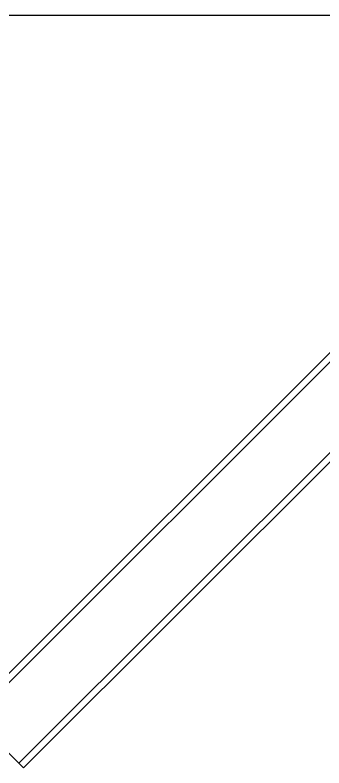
# Model space of a CAD drawing. Extents: x 27938 to 1507990, y 110129 to 923079.
# Drawn here: x 670654 to 671995, y 366265 to 369538 of the extents above; entities that cross this region are included whole.
import ezdxf

# ---------------------------------------------------------------- set-up
doc = ezdxf.new("R2010")
doc.units = 0
doc.header["$LTSCALE"] = 1000
doc.header["$MEASUREMENT"] = 0
doc.layers.add('BZ', color=2, linetype='Continuous')

msp = doc.modelspace()

# ---------------------------------------------------------------- linework, layer by layer
for p, q in [((670453.3, 366502.4), (673030.6, 369079.7)), ((670473.5, 366482.2), (673050.8, 369059.5)), ((670670.1, 366285.6), (673247.4, 368862.9)), ((670690.4, 366265.4), (673267.7, 368842.6)), ((670690.4, 366265.4), (670453.3, 366502.4))]:
    msp.add_line(p, q)
at = {"layer": 'BZ'}
msp.add_line((658050.7, 369537.9), (676122.7, 369537.9), dxfattribs=at)

doc.saveas('drawing.dxf')
